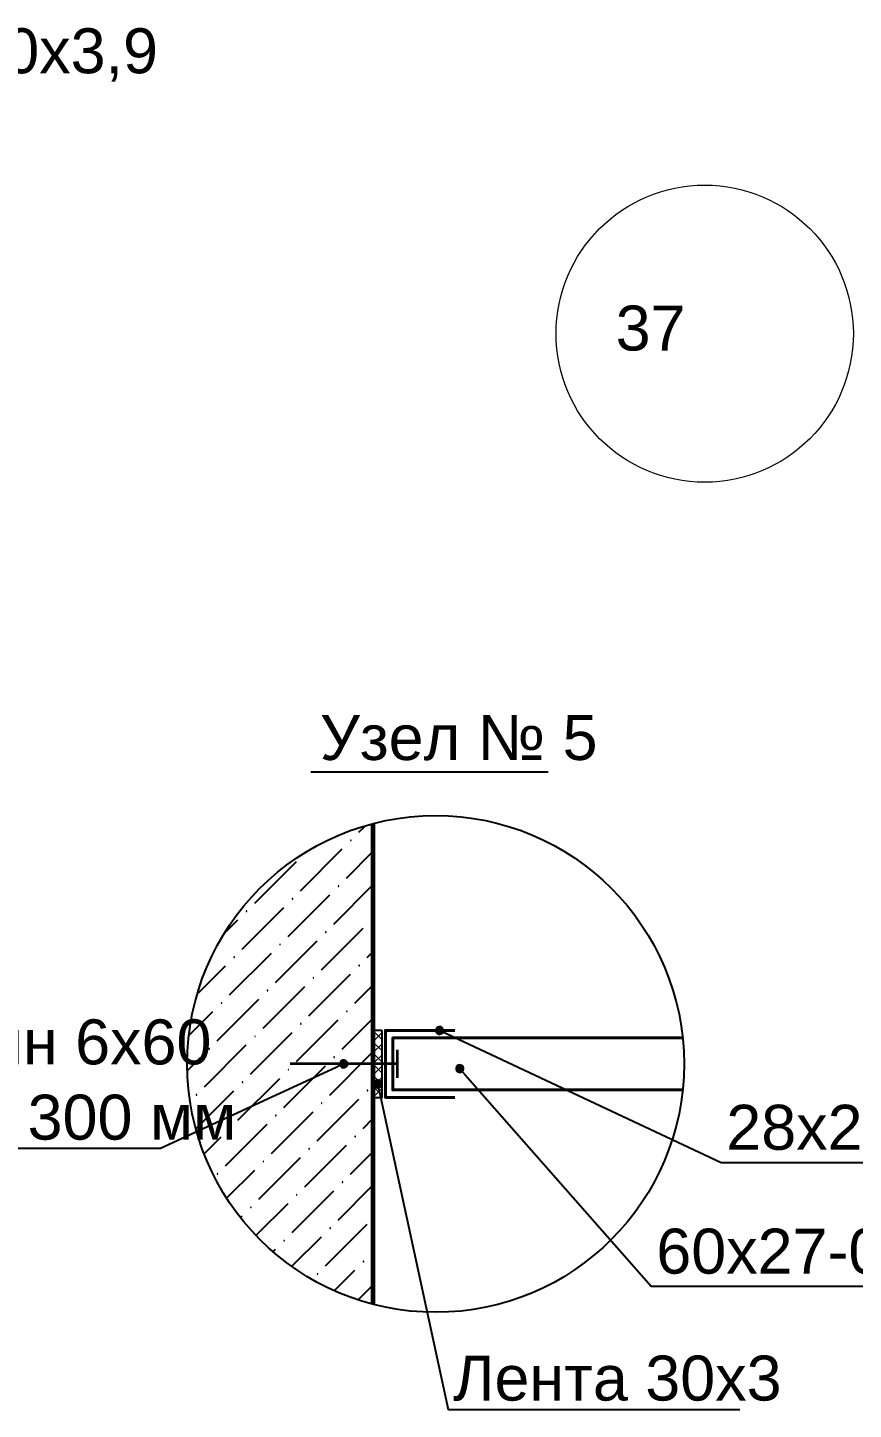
# Model space of a CAD drawing. Header units: millimetres. Extents: x 0 to 146, y 0 to 23.
# Drawn here: x 124.949 to 127.702, y 4.056 to 8.665 of the extents above; entities that cross this region are included whole.
import ezdxf

# ---------------------------------------------------------------- set-up
doc = ezdxf.new("R2010")
doc.units = ezdxf.units.MM
doc.layers.add('PDF _0', color=7, linetype='Continuous')
doc.layers.add('PDF _Текст', color=7, linetype='Continuous')
doc.layers.add('PDF _Оси-1', color=7, linetype='Continuous', true_color=0xaaaaaa)
doc.styles.add('PDF ArialMT-Identity-H', font='arial.ttf')
doc.styles.add('PDF GOST Common-Identity-H', font='arial.ttf')

msp = doc.modelspace()

# ---------------------------------------------------------------- linework, layer by layer
at = {"layer": 'PDF _0', "lineweight": 25}
for points in [[(125.8932, 6.183), (126.6844, 6.183)], [(126.0537, 5.9809), (126.0725, 5.9997)], [(125.8591, 5.7862), (125.9981, 5.9253)], [(126.012, 5.8279), (126.1006, 5.9165)], [(125.7061, 5.7445), (125.8452, 5.8836)], [(125.8173, 5.6333), (125.9564, 5.7723)], [(125.9703, 5.675), (126.1006, 5.8053)], [(125.6644, 5.5915), (125.8034, 5.7306)], [(125.6113, 5.6497), (125.6505, 5.6889)], [(125.9286, 5.522), (126.0677, 5.6611)], [(125.6227, 5.4386), (125.7617, 5.5776)], [(125.7756, 5.4803), (125.9147, 5.6193)], [(126.0816, 5.5637), (126.1006, 5.5828)], [(125.5183, 5.4455), (125.6087, 5.5359)], [(125.8869, 5.369), (126.0259, 5.5081)], [(125.7339, 5.3273), (125.873, 5.4664)], [(126.0398, 5.4108), (126.1006, 5.4715)], [(125.5809, 5.2856), (125.72, 5.4247)], [(125.4893, 5.3052), (125.567, 5.3829)], [(125.8452, 5.2161), (125.9842, 5.3551)], [(125.9981, 5.2578), (126.1006, 5.3603)], [(125.6922, 5.1743), (125.8312, 5.3134)], [(125.5392, 5.1326), (125.6783, 5.2717)], [(125.4838, 5.1885), (125.5253, 5.23)], [(125.9564, 5.1048), (126.0955, 5.2439)], [(125.9905, 5.2027), (125.978, 5.1969), (125.3926, 4.9267), (125.3651, 4.9267), (123.9662, 4.9267)], [(125.8034, 5.0631), (125.9425, 5.2022)], [(125.5119, 4.9941), (125.6366, 5.1187)], [(125.6505, 5.0214), (125.7895, 5.1604)], [(125.9147, 4.9518), (126.0537, 5.0909)], [(125.7617, 4.9101), (125.9008, 5.0492)], [(126.0677, 4.9936), (126.1006, 5.0265)], [(125.6087, 4.8684), (125.7478, 5.0075)], [(125.5393, 4.9102), (125.5948, 4.9657)], [(125.873, 4.7989), (126.012, 4.9379)], [(125.72, 4.7572), (125.8591, 4.8962)], [(126.0259, 4.8406), (126.1006, 4.9153)], [(125.6143, 4.7627), (125.7061, 4.8545)], [(125.9842, 4.6876), (126.1006, 4.804)], [(125.8312, 4.6459), (125.9703, 4.785)], [(125.6605, 4.6977), (125.6644, 4.7015)], [(125.7122, 4.6381), (125.8173, 4.7432)], [(125.9425, 4.5347), (126.0816, 4.6737)], [(125.8316, 4.535), (125.9286, 4.632)], [(125.7692, 4.5839), (125.7756, 4.5903)], [(126.0955, 4.5764), (126.1006, 4.5815)], [(125.9733, 4.4542), (126.0398, 4.5207)], [(126.0537, 4.4234), (126.1006, 4.4702)]]:
    msp.add_lwpolyline(points, dxfattribs=at)
at = {"layer": 'PDF _0', "lineweight": 60}
msp.add_lwpolyline([(126.1006, 6.0102), (126.1006, 4.4069)], dxfattribs=at)
at = {"layer": 'PDF _0', "lineweight": 5}
for points in [[(126.0259, 5.9531), (126.0279, 5.9531), (126.0279, 5.9551), (126.0259, 5.9551)], [(125.8312, 5.7584), (125.8332, 5.7584), (125.8332, 5.7604), (125.8312, 5.7604)], [(125.9842, 5.8001), (125.9862, 5.8001), (125.9862, 5.8021), (125.9842, 5.8021)], [(125.6783, 5.7167), (125.6803, 5.7167), (125.6803, 5.7187), (125.6783, 5.7187)], [(126.0955, 5.6889), (126.0975, 5.6889), (126.0975, 5.6909), (126.0955, 5.6909)], [(125.9425, 5.6472), (125.9445, 5.6472), (125.9445, 5.6492), (125.9425, 5.6492)], [(125.7895, 5.6054), (125.7915, 5.6054), (125.7915, 5.6074), (125.7895, 5.6074)], [(125.6366, 5.5637), (125.6386, 5.5637), (125.6386, 5.5657), (125.6366, 5.5657)], [(126.0537, 5.5359), (126.0557, 5.5359), (126.0557, 5.5379), (126.0537, 5.5379)], [(125.9008, 5.4942), (125.9028, 5.4942), (125.9028, 5.4962), (125.9008, 5.4962)], [(125.7478, 5.4525), (125.7498, 5.4525), (125.7498, 5.4545), (125.7478, 5.4545)], [(125.5948, 5.4108), (125.5968, 5.4108), (125.5968, 5.4128), (125.5948, 5.4128)], [(126.012, 5.3829), (126.014, 5.3829), (126.014, 5.3849), (126.012, 5.3849)], [(125.7061, 5.2995), (125.7081, 5.2995), (125.7081, 5.3015), (125.7061, 5.3015)], [(125.8591, 5.3412), (125.8611, 5.3412), (125.8611, 5.3432), (125.8591, 5.3432)], [(125.5531, 5.2578), (125.5551, 5.2578), (125.5551, 5.2598), (125.5531, 5.2598)], [(125.9703, 5.23), (125.9723, 5.23), (125.9723, 5.232), (125.9703, 5.232)], [(125.8173, 5.1883), (125.8193, 5.1883), (125.8193, 5.1903), (125.8173, 5.1903)], [(125.6644, 5.1465), (125.6664, 5.1465), (125.6664, 5.1485), (125.6644, 5.1485)], [(126.0816, 5.1187), (126.0836, 5.1187), (126.0836, 5.1207), (126.0816, 5.1207)], [(125.5114, 5.1048), (125.5134, 5.1048), (125.5134, 5.1068), (125.5114, 5.1068)], [(125.9286, 5.077), (125.9306, 5.077), (125.9306, 5.079), (125.9286, 5.079)], [(125.7756, 5.0353), (125.7776, 5.0353), (125.7776, 5.0373), (125.7756, 5.0373)], [(125.6227, 4.9936), (125.6247, 4.9936), (125.6247, 4.9956), (125.6227, 4.9956)], [(126.0398, 4.9657), (126.0418, 4.9657), (126.0418, 4.9677), (126.0398, 4.9677)], [(125.8869, 4.924), (125.8889, 4.924), (125.8889, 4.926), (125.8869, 4.926)], [(125.5809, 4.8406), (125.5829, 4.8406), (125.5829, 4.8426), (125.5809, 4.8426)], [(125.7339, 4.8823), (125.7359, 4.8823), (125.7359, 4.8843), (125.7339, 4.8843)], [(125.9981, 4.8128), (126.0001, 4.8128), (126.0001, 4.8148), (125.9981, 4.8148)], [(125.8452, 4.7711), (125.8472, 4.7711), (125.8472, 4.7731), (125.8452, 4.7731)], [(125.6922, 4.7293), (125.6942, 4.7293), (125.6942, 4.7313), (125.6922, 4.7313)], [(125.9564, 4.6598), (125.9584, 4.6598), (125.9584, 4.6618), (125.9564, 4.6618)], [(125.8034, 4.6181), (125.8054, 4.6181), (125.8054, 4.6201), (125.8034, 4.6201)], [(126.0677, 4.5486), (126.0697, 4.5486), (126.0697, 4.5506), (126.0677, 4.5506)], [(125.9147, 4.5068), (125.9167, 4.5068), (125.9167, 4.5088), (125.9147, 4.5088)]]:
    msp.add_lwpolyline(points, close=True, dxfattribs=at)
at = {"layer": 'PDF _0', "lineweight": 25}
msp.add_lwpolyline([(126.1312, 5.32), (126.1006, 5.32), (126.1006, 5.097), (126.1312, 5.097)], close=True, dxfattribs=at)
at = {"layer": 'PDF _0', "color": 6, "lineweight": 20}
for points in [[(126.1312, 5.289), (126.1006, 5.3195), (126.1011, 5.32)], [(126.1312, 5.2519), (126.1006, 5.2825), (126.1312, 5.313)], [(126.1312, 5.2148), (126.1006, 5.2454), (126.1312, 5.2759)], [(126.1312, 5.1777), (126.1006, 5.2083), (126.1312, 5.2389)], [(126.1312, 5.1406), (126.1006, 5.1712), (126.1312, 5.2018)], [(126.1312, 5.1036), (126.1006, 5.1341), (126.1312, 5.1647)], [(126.1006, 5.097), (126.1312, 5.1276)]]:
    msp.add_lwpolyline(points, dxfattribs=at)
at = {"layer": 'PDF _0', "color": 1, "lineweight": 40}
msp.add_lwpolyline([(126.3731, 5.097), (126.1419, 5.097), (126.1419, 5.32), (126.3731, 5.32)], dxfattribs=at)
at = {"layer": 'PDF _0', "color": 1, "lineweight": 0}
for points in [[(126.3102, 5.3259), (126.309, 5.3213), (126.3227, 5.32)], [(126.309, 5.3213), (126.3094, 5.3165), (126.3227, 5.32)], [(126.3094, 5.3165), (126.3114, 5.3122), (126.3227, 5.32)], [(126.313, 5.3298), (126.3102, 5.3259), (126.3227, 5.32)], [(126.3114, 5.3122), (126.3148, 5.3088), (126.3227, 5.32)], [(126.3169, 5.3325), (126.313, 5.3298), (126.3227, 5.32)], [(126.3148, 5.3088), (126.3191, 5.3067), (126.3227, 5.32)], [(126.3215, 5.3337), (126.3169, 5.3325), (126.3227, 5.32)], [(126.3191, 5.3067), (126.3239, 5.3063), (126.3227, 5.32)], [(126.3263, 5.3333), (126.3215, 5.3337), (126.3227, 5.32)], [(126.3306, 5.3313), (126.3263, 5.3333), (126.3227, 5.32)], [(126.334, 5.3279), (126.3306, 5.3313), (126.3227, 5.32)], [(126.336, 5.3236), (126.334, 5.3279), (126.3227, 5.32)], [(126.3364, 5.3188), (126.336, 5.3236), (126.3227, 5.32)], [(126.3352, 5.3142), (126.3364, 5.3188), (126.3227, 5.32)], [(126.3239, 5.3063), (126.3285, 5.3075), (126.3227, 5.32)], [(126.3285, 5.3075), (126.3324, 5.3103), (126.3227, 5.32)], [(126.3324, 5.3103), (126.3352, 5.3142), (126.3227, 5.32)]]:
    msp.add_lwpolyline(points, close=True, dxfattribs=at)
at = {"layer": 'PDF _0', "color": 1, "lineweight": 25}
msp.add_lwpolyline([(126.3352, 5.3142), (126.3476, 5.3084), (127.262, 4.88), (127.2895, 4.88), (128.304, 4.88)], dxfattribs=at)
at = {"layer": 'PDF _0', "color": 5, "lineweight": 40}
msp.add_lwpolyline([(127.1334, 5.1218), (126.1667, 5.1218), (126.1667, 5.2953), (127.1334, 5.2953)], dxfattribs=at)
at = {"layer": 'PDF _0', "lineweight": 35}
for points in [[(126.1813, 5.2551), (126.1813, 5.1618)], [(126.1813, 5.2085), (125.8246, 5.2085)]]:
    msp.add_lwpolyline(points, dxfattribs=at)
at = {"layer": 'PDF _0', "lineweight": 0}
for points in [[(125.9897, 5.2121), (125.9892, 5.2073), (126.003, 5.2085)], [(125.9892, 5.2073), (125.9905, 5.2027), (126.003, 5.2085)], [(125.9917, 5.2164), (125.9897, 5.2121), (126.003, 5.2085)], [(125.9905, 5.2027), (125.9932, 5.1988), (126.003, 5.2085)], [(125.9951, 5.2198), (125.9917, 5.2164), (126.003, 5.2085)], [(125.9932, 5.1988), (125.9971, 5.196), (126.003, 5.2085)], [(125.9994, 5.2218), (125.9951, 5.2198), (126.003, 5.2085)], [(125.9971, 5.196), (126.0017, 5.1948), (126.003, 5.2085)], [(126.0042, 5.2222), (125.9994, 5.2218), (126.003, 5.2085)], [(126.0017, 5.1948), (126.0065, 5.1952), (126.003, 5.2085)], [(126.0088, 5.2209), (126.0042, 5.2222), (126.003, 5.2085)], [(126.0127, 5.2182), (126.0088, 5.2209), (126.003, 5.2085)], [(126.0154, 5.2142), (126.0127, 5.2182), (126.003, 5.2085)], [(126.0167, 5.2096), (126.0154, 5.2142), (126.003, 5.2085)], [(126.0162, 5.2048), (126.0167, 5.2096), (126.003, 5.2085)], [(126.0065, 5.1952), (126.0108, 5.1972), (126.003, 5.2085)], [(126.0108, 5.1972), (126.0142, 5.2005), (126.003, 5.2085)], [(126.0142, 5.2005), (126.0162, 5.2048), (126.003, 5.2085)]]:
    msp.add_lwpolyline(points, close=True, dxfattribs=at)
at = {"layer": 'PDF _0', "color": 5, "lineweight": 0}
for points in [[(126.378, 5.1994), (126.3765, 5.1949), (126.3901, 5.1928)], [(126.3765, 5.1949), (126.3766, 5.1901), (126.3901, 5.1928)], [(126.3766, 5.1901), (126.3784, 5.1857), (126.3901, 5.1928)], [(126.381, 5.2032), (126.378, 5.1994), (126.3901, 5.1928)], [(126.3784, 5.1857), (126.3815, 5.1821), (126.3901, 5.1928)], [(126.3851, 5.2057), (126.381, 5.2032), (126.3901, 5.1928)], [(126.3815, 5.1821), (126.3857, 5.1798), (126.3901, 5.1928)], [(126.3898, 5.2066), (126.3851, 5.2057), (126.3901, 5.1928)], [(126.3857, 5.1798), (126.3904, 5.1791), (126.3901, 5.1928)], [(126.3945, 5.2059), (126.3898, 5.2066), (126.3901, 5.1928)], [(126.3987, 5.2036), (126.3945, 5.2059), (126.3901, 5.1928)], [(126.4019, 5.2), (126.3987, 5.2036), (126.3901, 5.1928)], [(126.4036, 5.1956), (126.4019, 5.2), (126.3901, 5.1928)], [(126.4037, 5.1908), (126.4036, 5.1956), (126.3901, 5.1928)], [(126.3992, 5.1825), (126.4022, 5.1862), (126.3901, 5.1928)], [(126.4022, 5.1862), (126.4037, 5.1908), (126.3901, 5.1928)], [(126.3904, 5.1791), (126.3951, 5.18), (126.3901, 5.1928)], [(126.3951, 5.18), (126.3992, 5.1825), (126.3901, 5.1928)]]:
    msp.add_lwpolyline(points, close=True, dxfattribs=at)
at = {"layer": 'PDF _0', "color": 5, "lineweight": 25}
msp.add_lwpolyline([(126.3992, 5.1825), (126.4083, 5.1722), (127.0286, 4.467), (127.0562, 4.467), (128.0706, 4.467)], dxfattribs=at)
at = {"layer": 'PDF _0', "color": 6, "lineweight": 0}
for points in [[(126.1035, 5.1458), (126.1029, 5.1411), (126.1166, 5.1416)], [(126.1029, 5.1411), (126.1039, 5.1364), (126.1166, 5.1416)], [(126.1057, 5.15), (126.1035, 5.1458), (126.1166, 5.1416)], [(126.1039, 5.1364), (126.1064, 5.1323), (126.1166, 5.1416)], [(126.1093, 5.1532), (126.1057, 5.15), (126.1166, 5.1416)], [(126.1064, 5.1323), (126.1102, 5.1294), (126.1166, 5.1416)], [(126.1137, 5.155), (126.1093, 5.1532), (126.1166, 5.1416)], [(126.1102, 5.1294), (126.1148, 5.128), (126.1166, 5.1416)], [(126.1185, 5.1552), (126.1137, 5.155), (126.1166, 5.1416)], [(126.1148, 5.128), (126.1195, 5.1281), (126.1166, 5.1416)], [(126.123, 5.1538), (126.1185, 5.1552), (126.1166, 5.1416)], [(126.1268, 5.1508), (126.123, 5.1538), (126.1166, 5.1416)], [(126.1294, 5.1468), (126.1268, 5.1508), (126.1166, 5.1416)], [(126.1304, 5.1421), (126.1294, 5.1468), (126.1166, 5.1416)], [(126.1297, 5.1374), (126.1304, 5.1421), (126.1166, 5.1416)], [(126.1195, 5.1281), (126.124, 5.1299), (126.1166, 5.1416)], [(126.124, 5.1299), (126.1275, 5.1332), (126.1166, 5.1416)], [(126.1275, 5.1332), (126.1297, 5.1374), (126.1166, 5.1416)]]:
    msp.add_lwpolyline(points, close=True, dxfattribs=at)
at = {"layer": 'PDF _0', "color": 6, "lineweight": 25}
msp.add_lwpolyline([(126.1195, 5.1281), (126.1224, 5.1147), (126.3514, 4.0564), (126.3789, 4.0564), (127.3235, 4.0564)], dxfattribs=at)
at = {"layer": 'PDF _0', "lineweight": 25}
msp.add_circle((126.3095, 5.2085), 0.8284, dxfattribs=at)
at = {"layer": 'PDF _0', "color": 1, "lineweight": 25, "transparency": 33554559}
for points in [[(126.3102, 5.3259), (126.309, 5.3213), (126.3227, 5.32)], [(126.309, 5.3213), (126.3094, 5.3165), (126.3227, 5.32)], [(126.3094, 5.3165), (126.3114, 5.3122), (126.3227, 5.32)], [(126.313, 5.3298), (126.3102, 5.3259), (126.3227, 5.32)], [(126.3114, 5.3122), (126.3148, 5.3088), (126.3227, 5.32)], [(126.3169, 5.3325), (126.313, 5.3298), (126.3227, 5.32)], [(126.3148, 5.3088), (126.3191, 5.3067), (126.3227, 5.32)], [(126.3215, 5.3337), (126.3169, 5.3325), (126.3227, 5.32)], [(126.3191, 5.3067), (126.3239, 5.3063), (126.3227, 5.32)], [(126.3263, 5.3333), (126.3215, 5.3337), (126.3227, 5.32)], [(126.3306, 5.3313), (126.3263, 5.3333), (126.3227, 5.32)], [(126.334, 5.3279), (126.3306, 5.3313), (126.3227, 5.32)], [(126.336, 5.3236), (126.334, 5.3279), (126.3227, 5.32)], [(126.3364, 5.3188), (126.336, 5.3236), (126.3227, 5.32)], [(126.3352, 5.3142), (126.3364, 5.3188), (126.3227, 5.32)], [(126.3239, 5.3063), (126.3285, 5.3075), (126.3227, 5.32)], [(126.3285, 5.3075), (126.3324, 5.3103), (126.3227, 5.32)], [(126.3324, 5.3103), (126.3352, 5.3142), (126.3227, 5.32)]]:
    msp.add_solid(points, dxfattribs=at)
at = {"layer": 'PDF _0', "lineweight": 25, "transparency": 33554559}
for points in [[(125.9897, 5.2121), (125.9892, 5.2073), (126.003, 5.2085)], [(125.9892, 5.2073), (125.9905, 5.2027), (126.003, 5.2085)], [(125.9917, 5.2164), (125.9897, 5.2121), (126.003, 5.2085)], [(125.9905, 5.2027), (125.9932, 5.1988), (126.003, 5.2085)], [(125.9951, 5.2198), (125.9917, 5.2164), (126.003, 5.2085)], [(125.9932, 5.1988), (125.9971, 5.196), (126.003, 5.2085)], [(125.9994, 5.2218), (125.9951, 5.2198), (126.003, 5.2085)], [(125.9971, 5.196), (126.0017, 5.1948), (126.003, 5.2085)], [(126.0042, 5.2222), (125.9994, 5.2218), (126.003, 5.2085)], [(126.0017, 5.1948), (126.0065, 5.1952), (126.003, 5.2085)], [(126.0088, 5.2209), (126.0042, 5.2222), (126.003, 5.2085)], [(126.0127, 5.2182), (126.0088, 5.2209), (126.003, 5.2085)], [(126.0154, 5.2142), (126.0127, 5.2182), (126.003, 5.2085)], [(126.0167, 5.2096), (126.0154, 5.2142), (126.003, 5.2085)], [(126.0162, 5.2048), (126.0167, 5.2096), (126.003, 5.2085)], [(126.0065, 5.1952), (126.0108, 5.1972), (126.003, 5.2085)], [(126.0108, 5.1972), (126.0142, 5.2005), (126.003, 5.2085)], [(126.0142, 5.2005), (126.0162, 5.2048), (126.003, 5.2085)]]:
    msp.add_solid(points, dxfattribs=at)
at = {"layer": 'PDF _0', "color": 5, "lineweight": 25, "transparency": 33554559}
for points in [[(126.378, 5.1994), (126.3765, 5.1949), (126.3901, 5.1928)], [(126.3765, 5.1949), (126.3766, 5.1901), (126.3901, 5.1928)], [(126.3766, 5.1901), (126.3784, 5.1857), (126.3901, 5.1928)], [(126.381, 5.2032), (126.378, 5.1994), (126.3901, 5.1928)], [(126.3784, 5.1857), (126.3815, 5.1821), (126.3901, 5.1928)], [(126.3851, 5.2057), (126.381, 5.2032), (126.3901, 5.1928)], [(126.3815, 5.1821), (126.3857, 5.1798), (126.3901, 5.1928)], [(126.3898, 5.2066), (126.3851, 5.2057), (126.3901, 5.1928)], [(126.3857, 5.1798), (126.3904, 5.1791), (126.3901, 5.1928)], [(126.3945, 5.2059), (126.3898, 5.2066), (126.3901, 5.1928)], [(126.3987, 5.2036), (126.3945, 5.2059), (126.3901, 5.1928)], [(126.4019, 5.2), (126.3987, 5.2036), (126.3901, 5.1928)], [(126.4036, 5.1956), (126.4019, 5.2), (126.3901, 5.1928)], [(126.4037, 5.1908), (126.4036, 5.1956), (126.3901, 5.1928)], [(126.3992, 5.1825), (126.4022, 5.1862), (126.3901, 5.1928)], [(126.4022, 5.1862), (126.4037, 5.1908), (126.3901, 5.1928)], [(126.3904, 5.1791), (126.3951, 5.18), (126.3901, 5.1928)], [(126.3951, 5.18), (126.3992, 5.1825), (126.3901, 5.1928)]]:
    msp.add_solid(points, dxfattribs=at)
at = {"layer": 'PDF _0', "color": 6, "lineweight": 25, "transparency": 33554559}
for points in [[(126.1035, 5.1458), (126.1029, 5.1411), (126.1166, 5.1416)], [(126.1029, 5.1411), (126.1039, 5.1364), (126.1166, 5.1416)], [(126.1057, 5.15), (126.1035, 5.1458), (126.1166, 5.1416)], [(126.1039, 5.1364), (126.1064, 5.1323), (126.1166, 5.1416)], [(126.1093, 5.1532), (126.1057, 5.15), (126.1166, 5.1416)], [(126.1064, 5.1323), (126.1102, 5.1294), (126.1166, 5.1416)], [(126.1137, 5.155), (126.1093, 5.1532), (126.1166, 5.1416)], [(126.1102, 5.1294), (126.1148, 5.128), (126.1166, 5.1416)], [(126.1185, 5.1552), (126.1137, 5.155), (126.1166, 5.1416)], [(126.1148, 5.128), (126.1195, 5.1281), (126.1166, 5.1416)], [(126.123, 5.1538), (126.1185, 5.1552), (126.1166, 5.1416)], [(126.1268, 5.1508), (126.123, 5.1538), (126.1166, 5.1416)], [(126.1294, 5.1468), (126.1268, 5.1508), (126.1166, 5.1416)], [(126.1304, 5.1421), (126.1294, 5.1468), (126.1166, 5.1416)], [(126.1297, 5.1374), (126.1304, 5.1421), (126.1166, 5.1416)], [(126.1195, 5.1281), (126.124, 5.1299), (126.1166, 5.1416)], [(126.124, 5.1299), (126.1275, 5.1332), (126.1166, 5.1416)], [(126.1275, 5.1332), (126.1297, 5.1374), (126.1166, 5.1416)]]:
    msp.add_solid(points, dxfattribs=at)
at = {"layer": 'PDF _Оси-1', "lineweight": 20}
msp.add_circle((127.2068, 7.644), 0.4955, dxfattribs=at)

# ---------------------------------------------------------------- texts
at = {"layer": 'PDF _Текст', "char_height": 0.15, "attachment_point": 4, "style": 'PDF GOST Common-Identity-H'}
for s, insert in [('Саморезы для ГВЛ 30x3,9', (122.8232, 8.5648)), ('Узел № 5', (125.9237, 6.2961)), ('Анкер‐клин 6х60', (123.9527, 5.2593)), ('с шагом 300 мм', (124.1062, 5.0299))]:
    msp.add_mtext(s, dxfattribs=dict(at, insert=insert))
at = {"layer": 'PDF _Текст', "color": 253, "true_color": 0xaaaaaa, "insert": (126.9098, 7.6617), "char_height": 0.15, "attachment_point": 4, "style": 'PDF ArialMT-Identity-H'}
msp.add_mtext('37', dxfattribs=at)
at = {"layer": 'PDF _Текст', "color": 1, "insert": (127.2788, 4.9833), "char_height": 0.15, "attachment_point": 4, "style": 'PDF GOST Common-Identity-H'}
msp.add_mtext('28х27‐0,6мм', dxfattribs=at)
at = {"layer": 'PDF _Текст', "color": 5, "insert": (127.0454, 4.5702), "char_height": 0.15, "attachment_point": 4, "style": 'PDF GOST Common-Identity-H'}
msp.add_mtext('60х27‐0,5мм', dxfattribs=at)
at = {"layer": 'PDF _Текст', "color": 6, "insert": (126.3682, 4.1597), "char_height": 0.15, "attachment_point": 4, "style": 'PDF GOST Common-Identity-H'}
msp.add_mtext('Лента 30х3', dxfattribs=at)

doc.saveas('drawing.dxf')
